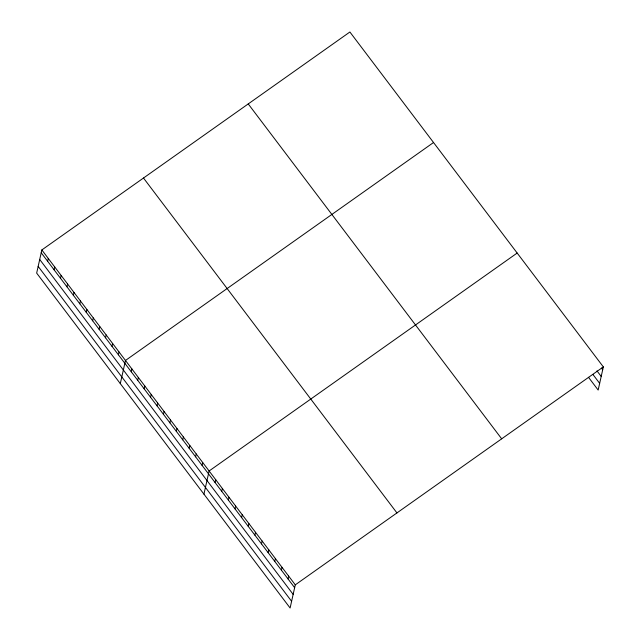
<?xml version="1.0" encoding="UTF-8"?>
<svg xmlns="http://www.w3.org/2000/svg" width="640" height="640" viewBox="0 0 640 640"><rect width="100%" height="100%" fill="white"/><g stroke="black" fill="none" stroke-linecap="round" stroke-linejoin="round"><path stroke-width="0.96" d="M41.84 249.944L36.664 273.096L290.104 608L295.28 584.848L603.336 366.904L349.896 32L41.84 249.944L295.28 584.848M47.64 261.28L48.272 258.448M54.072 269.776L54.704 266.944M60.504 278.28L61.144 275.448M66.944 286.784L67.576 283.952M73.376 295.28L74.008 292.448M79.808 303.784L80.44 300.952M86.24 312.288L86.872 309.456M92.672 320.784L93.312 317.952M99.112 329.288L99.744 326.456M105.544 337.792L106.176 334.96M111.976 346.296L112.608 343.456M118.408 354.792L119.04 351.96M120.304 383.616L125.48 360.464L433.528 142.52M131.28 371.8L131.912 368.96M137.712 380.296L138.344 377.464M144.144 388.8L144.776 385.968M150.576 397.304L151.208 394.464M157.008 405.8L157.648 402.968M163.448 414.304L164.08 411.472M169.88 422.808L170.512 419.968M176.312 431.304L176.944 428.472M182.744 439.808L183.376 436.976M189.176 448.312L189.808 445.472M195.616 456.808L196.248 453.976M202.048 465.312L202.68 462.48M203.936 494.136L209.112 470.984L517.168 253.04M215.104 482.576L215.744 479.736M221.736 491.328L222.368 488.496M228.368 500.088L229 497.256M234.992 508.848L235.624 506.016M241.624 517.608L242.256 514.776M248.248 526.368L248.88 523.536M254.88 535.128L255.512 532.296M261.504 543.888L262.144 541.056M268.136 552.648L268.768 549.808M274.768 561.4L275.4 558.568M281.392 570.16L282.024 567.328M288.024 578.92L288.656 576.088M603.336 366.904L598.16 390.056L588.52 377.32M601.496 368.144L602.704 369.736M596.984 370.872L601.2 376.44M593.032 374.592L599.656 383.352M248.232 103.92L501.68 438.824M143.496 178.024L396.944 512.928M41.208 252.776L294.648 587.68M39.704 259.48L293.152 594.384M38.16 266.392L291.608 601.296"/></g></svg>
